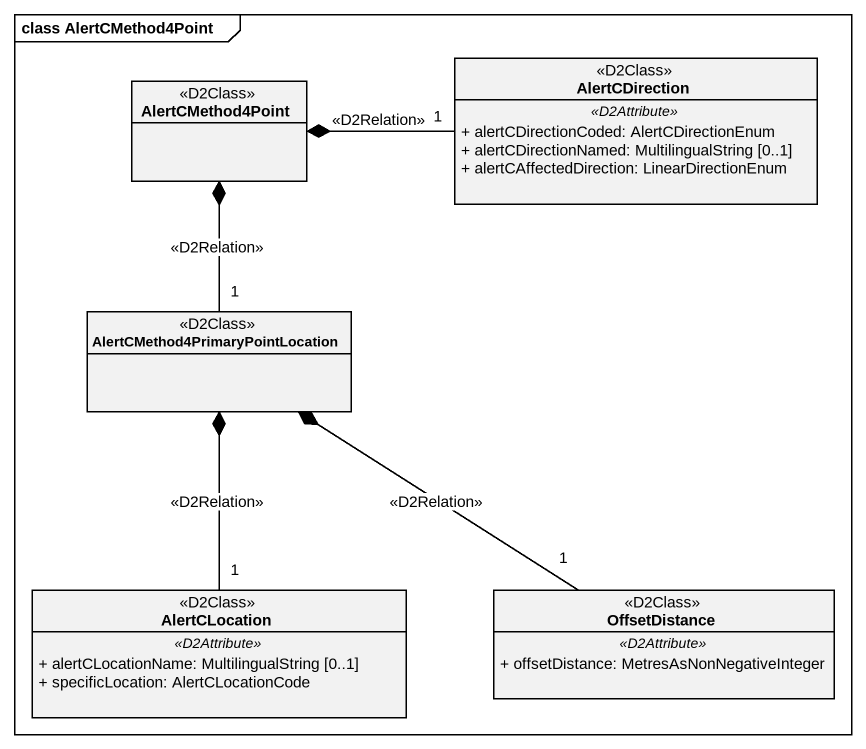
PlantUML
@startuml
mainframe class AlertCMethod4Point
hide circle
hide empty members
skinparam classAttributeIconSize 0
class AlertCMethod4Point <<D2Class>>
class AlertCDirection <<D2Class>> {
  .. <<D2Attribute>> ..
  + alertCDirectionCoded: AlertCDirectionEnum
  + alertCDirectionNamed: MultilingualString [0..1]
  + alertCAffectedDirection: LinearDirectionEnum
}
class "AlertCMethod4PrimaryPointLocation" as AlertCMethod4PrimaryPointLoc <<D2Class>>
class AlertCLocation <<D2Class>> {
  .. <<D2Attribute>> ..
  + alertCLocationName: MultilingualString [0..1]
  + specificLocation: AlertCLocationCode
}
class OffsetDistance <<D2Class>> {
  .. <<D2Attribute>> ..
  + offsetDistance: MetresAsNonNegativeInteger
}
AlertCDirection "1" -left-* AlertCMethod4Point : <<D2Relation>>
AlertCMethod4PrimaryPointLoc "1" -up-* AlertCMethod4Point : <<D2Relation>>
AlertCLocation "1" -up-* AlertCMethod4PrimaryPointLoc : <<D2Relation>>
OffsetDistance "1" -up-* AlertCMethod4PrimaryPointLoc : <<D2Relation>>
@enduml
